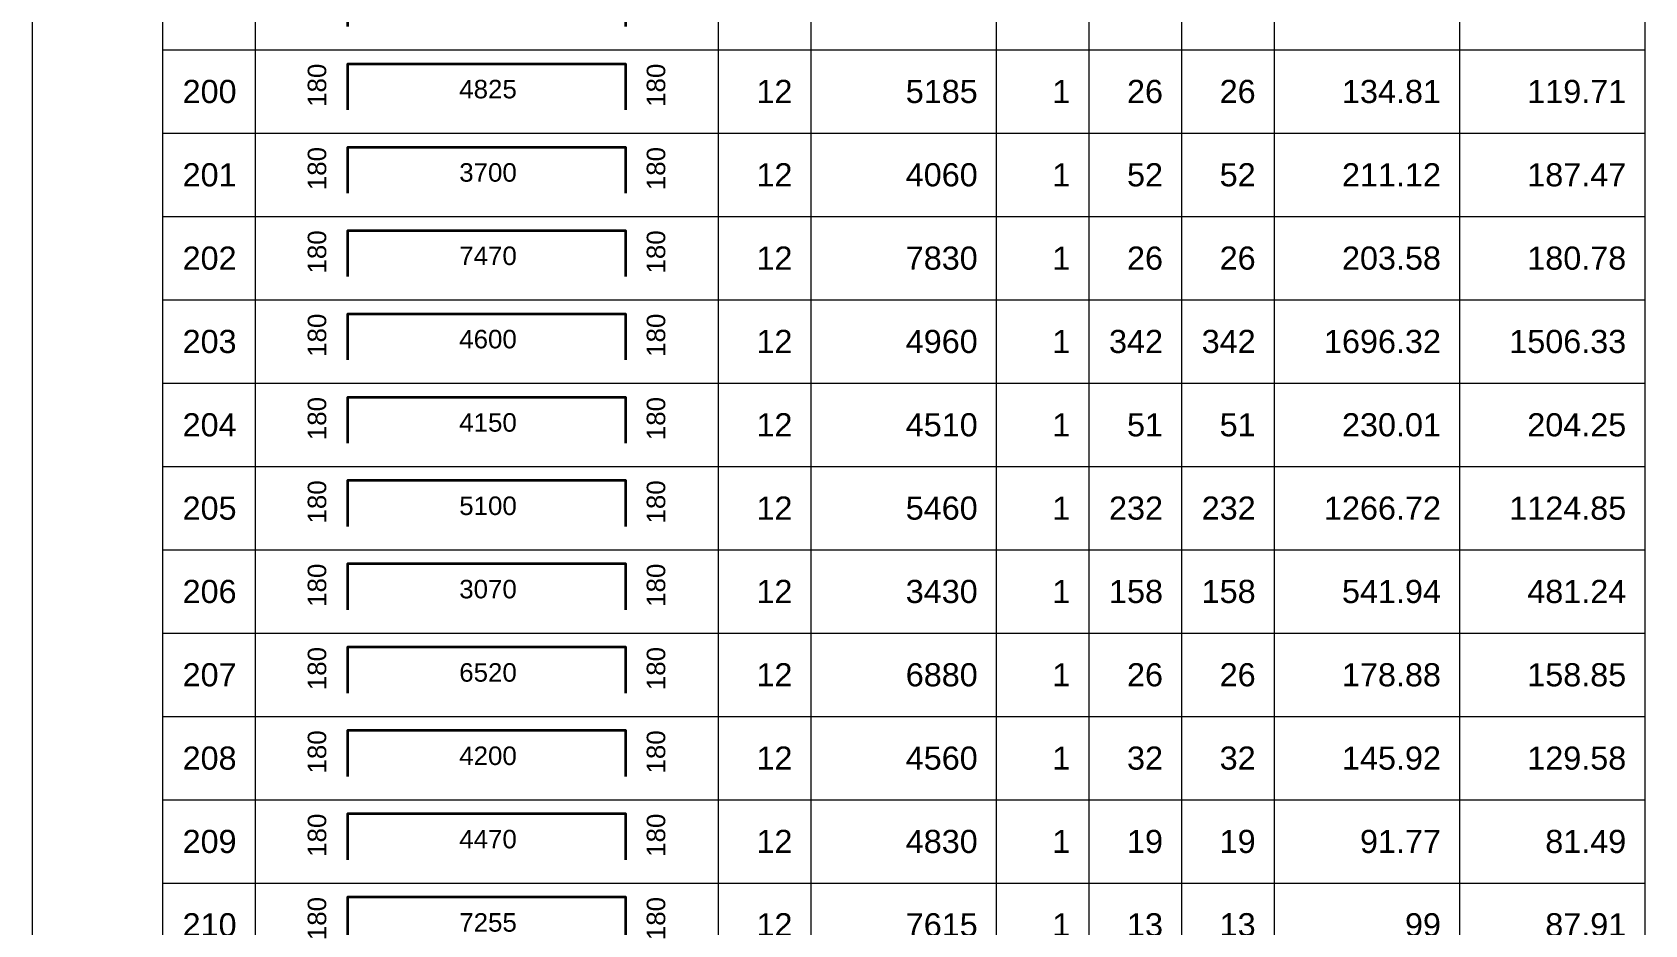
# Model space of a CAD drawing. Header units: millimetres. Extents: x -247377 to 927516, y -864259 to 155594.
# Drawn here: x 636100 to 653505, y -750409 to -740769 of the extents above; entities that cross this region are included whole.
import ezdxf
from ezdxf.enums import TextEntityAlignment as Align

# ---------------------------------------------------------------- set-up
doc = ezdxf.new("R2010")
doc.units = ezdxf.units.MM
doc.header["$MEASUREMENT"] = 0
for name, color, linetype, lineweight in [('NDC_FRAME', 7, 'Continuous', 20), ('NDC_S_REBAR', 4, 'Continuous', 35), ('NDC_S_VN TEXT', 7, 'Continuous', 20), ('NDC_Table', 3, 'Continuous', 20)]:
    doc.layers.add(name, color=color, linetype=linetype, lineweight=lineweight)
doc.styles.add('ARIAL', font='arial.ttf', dxfattribs={"width": 0.8})

# ---------------------------------------------------------------- blocks, each defined once
blk = doc.blocks.new('dang04')
at = {"layer": 'NDC_S_REBAR'}
blk.add_lwpolyline([(3405, -650), (3405, -150), (6405, -150), (6405, -650)], dxfattribs=at)
at = {"layer": 'NDC_Table'}
for p, q in [((0, 0), (0, -900)), ((1405, 0), (1405, -900)), ((2405, 0), (2405, -900)), ((7405, 0), (7405, -900)), ((8405, 0), (8405, -900)), ((10405, 0), (10405, -900)), ((11405, 0), (11405, -900)), ((12405, 0), (12405, -900)), ((13405, 0), (13405, -900)), ((15405, 0), (15405, -900)), ((17405, 0), (17405, -900)), ((1405, -900), (17405, -900))]:
    blk.add_line(p, q, dxfattribs=at)
at = {"layer": 'NDC_S_VN TEXT', "style": 'ARIAL'}
for p in [(3073, -150), (6733, -150)]:
    blk.add_attdef('D03', text='', height=200, rotation=90, dxfattribs=at).set_placement(p, align=Align.MIDDLE_RIGHT)
for p in [(2205, -450), (8205, -450), (10205, -450), (11205, -450), (12205, -450), (13205, -450), (15205, -450), (17205, -450)]:
    blk.add_attdef('D03', text='', height=250, dxfattribs=at).set_placement(p, align=Align.MIDDLE_RIGHT)
blk.add_attdef('D03', text='', height=200, dxfattribs=at).set_placement((4920, -425), align=Align.MIDDLE_CENTER)

msp = doc.modelspace()

# ---------------------------------------------------------------- block references
at = {"layer": 'NDC_FRAME'}
ref = msp.add_blockref('dang04', (636100.2, -740059.1), dxfattribs=at)
ref.add_attrib('D03', '199', dxfattribs={"layer": 'NDC_S_VN TEXT', "height": 250, "style": 'ARIAL'}).set_placement((638305.5, -740509.1), align=Align.MIDDLE_RIGHT)
ref.add_attrib('D03', '180', dxfattribs={"layer": 'NDC_S_VN TEXT', "height": 200, "rotation": 90, "style": 'ARIAL'}).set_placement((639173.5, -740209.1), align=Align.MIDDLE_RIGHT)
ref.add_attrib('D03', '3020', dxfattribs={"layer": 'NDC_S_VN TEXT', "height": 200, "style": 'ARIAL'}).set_placement((641019.8, -740483.8), align=Align.MIDDLE_CENTER)
ref.add_attrib('D03', '180', dxfattribs={"layer": 'NDC_S_VN TEXT', "height": 200, "rotation": 90, "style": 'ARIAL'}).set_placement((642832.7, -740209.1), align=Align.MIDDLE_RIGHT)
ref.add_attrib('D03', '12', dxfattribs={"layer": 'NDC_S_VN TEXT', "height": 250, "style": 'ARIAL'}).set_placement((644305.5, -740509.1), align=Align.MIDDLE_RIGHT)
ref.add_attrib('D03', '3380', dxfattribs={"layer": 'NDC_S_VN TEXT', "height": 250, "style": 'ARIAL'}).set_placement((646305.5, -740509.1), align=Align.MIDDLE_RIGHT)
ref.add_attrib('D03', '1', dxfattribs={"layer": 'NDC_S_VN TEXT', "height": 250, "style": 'ARIAL'}).set_placement((647305.5, -740509.1), align=Align.MIDDLE_RIGHT)
ref.add_attrib('D03', '14', dxfattribs={"layer": 'NDC_S_VN TEXT', "height": 250, "style": 'ARIAL'}).set_placement((648305.5, -740509.1), align=Align.MIDDLE_RIGHT)
ref.add_attrib('D03', '14', dxfattribs={"layer": 'NDC_S_VN TEXT', "height": 250, "style": 'ARIAL'}).set_placement((649305.5, -740508.8), align=Align.MIDDLE_RIGHT)
ref.add_attrib('D03', '47.32', dxfattribs={"layer": 'NDC_S_VN TEXT', "height": 250, "style": 'ARIAL'}).set_placement((651305.5, -740509.1), align=Align.MIDDLE_RIGHT)
ref.add_attrib('D03', '42.02', dxfattribs={"layer": 'NDC_S_VN TEXT', "height": 250, "style": 'ARIAL'}).set_placement((653305.5, -740509.1), align=Align.MIDDLE_RIGHT)
ref = msp.add_blockref('dang04', (636100.2, -740959.1), dxfattribs=at)
ref.add_attrib('D03', '200', dxfattribs={"layer": 'NDC_S_VN TEXT', "height": 250, "style": 'ARIAL'}).set_placement((638305.5, -741409.1), align=Align.MIDDLE_RIGHT)
ref.add_attrib('D03', '180', dxfattribs={"layer": 'NDC_S_VN TEXT', "height": 200, "rotation": 90, "style": 'ARIAL'}).set_placement((639173.5, -741109.1), align=Align.MIDDLE_RIGHT)
ref.add_attrib('D03', '4825', dxfattribs={"layer": 'NDC_S_VN TEXT', "height": 200, "style": 'ARIAL'}).set_placement((641019.8, -741383.8), align=Align.MIDDLE_CENTER)
ref.add_attrib('D03', '180', dxfattribs={"layer": 'NDC_S_VN TEXT', "height": 200, "rotation": 90, "style": 'ARIAL'}).set_placement((642832.7, -741109.1), align=Align.MIDDLE_RIGHT)
ref.add_attrib('D03', '12', dxfattribs={"layer": 'NDC_S_VN TEXT', "height": 250, "style": 'ARIAL'}).set_placement((644305.5, -741409.1), align=Align.MIDDLE_RIGHT)
ref.add_attrib('D03', '5185', dxfattribs={"layer": 'NDC_S_VN TEXT', "height": 250, "style": 'ARIAL'}).set_placement((646305.5, -741409.1), align=Align.MIDDLE_RIGHT)
ref.add_attrib('D03', '1', dxfattribs={"layer": 'NDC_S_VN TEXT', "height": 250, "style": 'ARIAL'}).set_placement((647305.5, -741409.1), align=Align.MIDDLE_RIGHT)
ref.add_attrib('D03', '26', dxfattribs={"layer": 'NDC_S_VN TEXT', "height": 250, "style": 'ARIAL'}).set_placement((648305.5, -741409.1), align=Align.MIDDLE_RIGHT)
ref.add_attrib('D03', '26', dxfattribs={"layer": 'NDC_S_VN TEXT', "height": 250, "style": 'ARIAL'}).set_placement((649305.5, -741408.8), align=Align.MIDDLE_RIGHT)
ref.add_attrib('D03', '134.81', dxfattribs={"layer": 'NDC_S_VN TEXT', "height": 250, "style": 'ARIAL'}).set_placement((651305.5, -741409.1), align=Align.MIDDLE_RIGHT)
ref.add_attrib('D03', '119.71', dxfattribs={"layer": 'NDC_S_VN TEXT', "height": 250, "style": 'ARIAL'}).set_placement((653305.5, -741409.1), align=Align.MIDDLE_RIGHT)
ref = msp.add_blockref('dang04', (636100.2, -741859.1), dxfattribs=at)
ref.add_attrib('D03', '201', dxfattribs={"layer": 'NDC_S_VN TEXT', "height": 250, "style": 'ARIAL'}).set_placement((638305.5, -742309.1), align=Align.MIDDLE_RIGHT)
ref.add_attrib('D03', '180', dxfattribs={"layer": 'NDC_S_VN TEXT', "height": 200, "rotation": 90, "style": 'ARIAL'}).set_placement((639173.5, -742009.1), align=Align.MIDDLE_RIGHT)
ref.add_attrib('D03', '3700', dxfattribs={"layer": 'NDC_S_VN TEXT', "height": 200, "style": 'ARIAL'}).set_placement((641019.8, -742283.8), align=Align.MIDDLE_CENTER)
ref.add_attrib('D03', '180', dxfattribs={"layer": 'NDC_S_VN TEXT', "height": 200, "rotation": 90, "style": 'ARIAL'}).set_placement((642832.7, -742009.1), align=Align.MIDDLE_RIGHT)
ref.add_attrib('D03', '12', dxfattribs={"layer": 'NDC_S_VN TEXT', "height": 250, "style": 'ARIAL'}).set_placement((644305.5, -742309.1), align=Align.MIDDLE_RIGHT)
ref.add_attrib('D03', '4060', dxfattribs={"layer": 'NDC_S_VN TEXT', "height": 250, "style": 'ARIAL'}).set_placement((646305.5, -742309.1), align=Align.MIDDLE_RIGHT)
ref.add_attrib('D03', '1', dxfattribs={"layer": 'NDC_S_VN TEXT', "height": 250, "style": 'ARIAL'}).set_placement((647305.5, -742309.1), align=Align.MIDDLE_RIGHT)
ref.add_attrib('D03', '52', dxfattribs={"layer": 'NDC_S_VN TEXT', "height": 250, "style": 'ARIAL'}).set_placement((648305.5, -742309.1), align=Align.MIDDLE_RIGHT)
ref.add_attrib('D03', '52', dxfattribs={"layer": 'NDC_S_VN TEXT', "height": 250, "style": 'ARIAL'}).set_placement((649305.5, -742308.8), align=Align.MIDDLE_RIGHT)
ref.add_attrib('D03', '211.12', dxfattribs={"layer": 'NDC_S_VN TEXT', "height": 250, "style": 'ARIAL'}).set_placement((651305.5, -742309.1), align=Align.MIDDLE_RIGHT)
ref.add_attrib('D03', '187.47', dxfattribs={"layer": 'NDC_S_VN TEXT', "height": 250, "style": 'ARIAL'}).set_placement((653305.5, -742309.1), align=Align.MIDDLE_RIGHT)
ref = msp.add_blockref('dang04', (636100.2, -742759.1), dxfattribs=at)
ref.add_attrib('D03', '202', dxfattribs={"layer": 'NDC_S_VN TEXT', "height": 250, "style": 'ARIAL'}).set_placement((638305.5, -743209.1), align=Align.MIDDLE_RIGHT)
ref.add_attrib('D03', '180', dxfattribs={"layer": 'NDC_S_VN TEXT', "height": 200, "rotation": 90, "style": 'ARIAL'}).set_placement((639173.5, -742909.1), align=Align.MIDDLE_RIGHT)
ref.add_attrib('D03', '7470', dxfattribs={"layer": 'NDC_S_VN TEXT', "height": 200, "style": 'ARIAL'}).set_placement((641019.8, -743183.8), align=Align.MIDDLE_CENTER)
ref.add_attrib('D03', '180', dxfattribs={"layer": 'NDC_S_VN TEXT', "height": 200, "rotation": 90, "style": 'ARIAL'}).set_placement((642832.7, -742909.1), align=Align.MIDDLE_RIGHT)
ref.add_attrib('D03', '12', dxfattribs={"layer": 'NDC_S_VN TEXT', "height": 250, "style": 'ARIAL'}).set_placement((644305.5, -743209.1), align=Align.MIDDLE_RIGHT)
ref.add_attrib('D03', '7830', dxfattribs={"layer": 'NDC_S_VN TEXT', "height": 250, "style": 'ARIAL'}).set_placement((646305.5, -743209.1), align=Align.MIDDLE_RIGHT)
ref.add_attrib('D03', '1', dxfattribs={"layer": 'NDC_S_VN TEXT', "height": 250, "style": 'ARIAL'}).set_placement((647305.5, -743209.1), align=Align.MIDDLE_RIGHT)
ref.add_attrib('D03', '26', dxfattribs={"layer": 'NDC_S_VN TEXT', "height": 250, "style": 'ARIAL'}).set_placement((648305.5, -743209.1), align=Align.MIDDLE_RIGHT)
ref.add_attrib('D03', '26', dxfattribs={"layer": 'NDC_S_VN TEXT', "height": 250, "style": 'ARIAL'}).set_placement((649305.5, -743208.8), align=Align.MIDDLE_RIGHT)
ref.add_attrib('D03', '203.58', dxfattribs={"layer": 'NDC_S_VN TEXT', "height": 250, "style": 'ARIAL'}).set_placement((651305.5, -743209.1), align=Align.MIDDLE_RIGHT)
ref.add_attrib('D03', '180.78', dxfattribs={"layer": 'NDC_S_VN TEXT', "height": 250, "style": 'ARIAL'}).set_placement((653305.5, -743209.1), align=Align.MIDDLE_RIGHT)
ref = msp.add_blockref('dang04', (636100.2, -743659.1), dxfattribs=at)
ref.add_attrib('D03', '203', dxfattribs={"layer": 'NDC_S_VN TEXT', "height": 250, "style": 'ARIAL'}).set_placement((638305.5, -744109.1), align=Align.MIDDLE_RIGHT)
ref.add_attrib('D03', '180', dxfattribs={"layer": 'NDC_S_VN TEXT', "height": 200, "rotation": 90, "style": 'ARIAL'}).set_placement((639173.5, -743809.1), align=Align.MIDDLE_RIGHT)
ref.add_attrib('D03', '4600', dxfattribs={"layer": 'NDC_S_VN TEXT', "height": 200, "style": 'ARIAL'}).set_placement((641019.8, -744083.8), align=Align.MIDDLE_CENTER)
ref.add_attrib('D03', '180', dxfattribs={"layer": 'NDC_S_VN TEXT', "height": 200, "rotation": 90, "style": 'ARIAL'}).set_placement((642832.7, -743809.1), align=Align.MIDDLE_RIGHT)
ref.add_attrib('D03', '12', dxfattribs={"layer": 'NDC_S_VN TEXT', "height": 250, "style": 'ARIAL'}).set_placement((644305.5, -744109.1), align=Align.MIDDLE_RIGHT)
ref.add_attrib('D03', '4960', dxfattribs={"layer": 'NDC_S_VN TEXT', "height": 250, "style": 'ARIAL'}).set_placement((646305.5, -744109.1), align=Align.MIDDLE_RIGHT)
ref.add_attrib('D03', '1', dxfattribs={"layer": 'NDC_S_VN TEXT', "height": 250, "style": 'ARIAL'}).set_placement((647305.5, -744109.1), align=Align.MIDDLE_RIGHT)
ref.add_attrib('D03', '342', dxfattribs={"layer": 'NDC_S_VN TEXT', "height": 250, "style": 'ARIAL'}).set_placement((648305.5, -744109.1), align=Align.MIDDLE_RIGHT)
ref.add_attrib('D03', '342', dxfattribs={"layer": 'NDC_S_VN TEXT', "height": 250, "style": 'ARIAL'}).set_placement((649305.5, -744108.8), align=Align.MIDDLE_RIGHT)
ref.add_attrib('D03', '1696.32', dxfattribs={"layer": 'NDC_S_VN TEXT', "height": 250, "style": 'ARIAL'}).set_placement((651305.5, -744109.1), align=Align.MIDDLE_RIGHT)
ref.add_attrib('D03', '1506.33', dxfattribs={"layer": 'NDC_S_VN TEXT', "height": 250, "style": 'ARIAL'}).set_placement((653305.5, -744109.1), align=Align.MIDDLE_RIGHT)
ref = msp.add_blockref('dang04', (636100.2, -744559.1), dxfattribs=at)
ref.add_attrib('D03', '204', dxfattribs={"layer": 'NDC_S_VN TEXT', "height": 250, "style": 'ARIAL'}).set_placement((638305.5, -745009.1), align=Align.MIDDLE_RIGHT)
ref.add_attrib('D03', '180', dxfattribs={"layer": 'NDC_S_VN TEXT', "height": 200, "rotation": 90, "style": 'ARIAL'}).set_placement((639173.5, -744709.1), align=Align.MIDDLE_RIGHT)
ref.add_attrib('D03', '4150', dxfattribs={"layer": 'NDC_S_VN TEXT', "height": 200, "style": 'ARIAL'}).set_placement((641019.8, -744983.8), align=Align.MIDDLE_CENTER)
ref.add_attrib('D03', '180', dxfattribs={"layer": 'NDC_S_VN TEXT', "height": 200, "rotation": 90, "style": 'ARIAL'}).set_placement((642832.7, -744709.1), align=Align.MIDDLE_RIGHT)
ref.add_attrib('D03', '12', dxfattribs={"layer": 'NDC_S_VN TEXT', "height": 250, "style": 'ARIAL'}).set_placement((644305.5, -745009.1), align=Align.MIDDLE_RIGHT)
ref.add_attrib('D03', '4510', dxfattribs={"layer": 'NDC_S_VN TEXT', "height": 250, "style": 'ARIAL'}).set_placement((646305.5, -745009.1), align=Align.MIDDLE_RIGHT)
ref.add_attrib('D03', '1', dxfattribs={"layer": 'NDC_S_VN TEXT', "height": 250, "style": 'ARIAL'}).set_placement((647305.5, -745009.1), align=Align.MIDDLE_RIGHT)
ref.add_attrib('D03', '51', dxfattribs={"layer": 'NDC_S_VN TEXT', "height": 250, "style": 'ARIAL'}).set_placement((648305.5, -745009.1), align=Align.MIDDLE_RIGHT)
ref.add_attrib('D03', '51', dxfattribs={"layer": 'NDC_S_VN TEXT', "height": 250, "style": 'ARIAL'}).set_placement((649305.5, -745008.8), align=Align.MIDDLE_RIGHT)
ref.add_attrib('D03', '230.01', dxfattribs={"layer": 'NDC_S_VN TEXT', "height": 250, "style": 'ARIAL'}).set_placement((651305.5, -745009.1), align=Align.MIDDLE_RIGHT)
ref.add_attrib('D03', '204.25', dxfattribs={"layer": 'NDC_S_VN TEXT', "height": 250, "style": 'ARIAL'}).set_placement((653305.5, -745009.1), align=Align.MIDDLE_RIGHT)
ref = msp.add_blockref('dang04', (636100.2, -745459.1), dxfattribs=at)
ref.add_attrib('D03', '205', dxfattribs={"layer": 'NDC_S_VN TEXT', "height": 250, "style": 'ARIAL'}).set_placement((638305.5, -745909.1), align=Align.MIDDLE_RIGHT)
ref.add_attrib('D03', '180', dxfattribs={"layer": 'NDC_S_VN TEXT', "height": 200, "rotation": 90, "style": 'ARIAL'}).set_placement((639173.5, -745609.1), align=Align.MIDDLE_RIGHT)
ref.add_attrib('D03', '5100', dxfattribs={"layer": 'NDC_S_VN TEXT', "height": 200, "style": 'ARIAL'}).set_placement((641019.8, -745883.8), align=Align.MIDDLE_CENTER)
ref.add_attrib('D03', '180', dxfattribs={"layer": 'NDC_S_VN TEXT', "height": 200, "rotation": 90, "style": 'ARIAL'}).set_placement((642832.7, -745609.1), align=Align.MIDDLE_RIGHT)
ref.add_attrib('D03', '12', dxfattribs={"layer": 'NDC_S_VN TEXT', "height": 250, "style": 'ARIAL'}).set_placement((644305.5, -745909.1), align=Align.MIDDLE_RIGHT)
ref.add_attrib('D03', '5460', dxfattribs={"layer": 'NDC_S_VN TEXT', "height": 250, "style": 'ARIAL'}).set_placement((646305.5, -745909.1), align=Align.MIDDLE_RIGHT)
ref.add_attrib('D03', '1', dxfattribs={"layer": 'NDC_S_VN TEXT', "height": 250, "style": 'ARIAL'}).set_placement((647305.5, -745909.1), align=Align.MIDDLE_RIGHT)
ref.add_attrib('D03', '232', dxfattribs={"layer": 'NDC_S_VN TEXT', "height": 250, "style": 'ARIAL'}).set_placement((648305.5, -745909.1), align=Align.MIDDLE_RIGHT)
ref.add_attrib('D03', '232', dxfattribs={"layer": 'NDC_S_VN TEXT', "height": 250, "style": 'ARIAL'}).set_placement((649305.5, -745908.8), align=Align.MIDDLE_RIGHT)
ref.add_attrib('D03', '1266.72', dxfattribs={"layer": 'NDC_S_VN TEXT', "height": 250, "style": 'ARIAL'}).set_placement((651305.5, -745909.1), align=Align.MIDDLE_RIGHT)
ref.add_attrib('D03', '1124.85', dxfattribs={"layer": 'NDC_S_VN TEXT', "height": 250, "style": 'ARIAL'}).set_placement((653305.5, -745909.1), align=Align.MIDDLE_RIGHT)
ref = msp.add_blockref('dang04', (636100.2, -746359.1), dxfattribs=at)
ref.add_attrib('D03', '206', dxfattribs={"layer": 'NDC_S_VN TEXT', "height": 250, "style": 'ARIAL'}).set_placement((638305.5, -746809.1), align=Align.MIDDLE_RIGHT)
ref.add_attrib('D03', '180', dxfattribs={"layer": 'NDC_S_VN TEXT', "height": 200, "rotation": 90, "style": 'ARIAL'}).set_placement((639173.5, -746509.1), align=Align.MIDDLE_RIGHT)
ref.add_attrib('D03', '3070', dxfattribs={"layer": 'NDC_S_VN TEXT', "height": 200, "style": 'ARIAL'}).set_placement((641019.8, -746783.8), align=Align.MIDDLE_CENTER)
ref.add_attrib('D03', '180', dxfattribs={"layer": 'NDC_S_VN TEXT', "height": 200, "rotation": 90, "style": 'ARIAL'}).set_placement((642832.7, -746509.1), align=Align.MIDDLE_RIGHT)
ref.add_attrib('D03', '12', dxfattribs={"layer": 'NDC_S_VN TEXT', "height": 250, "style": 'ARIAL'}).set_placement((644305.5, -746809.1), align=Align.MIDDLE_RIGHT)
ref.add_attrib('D03', '3430', dxfattribs={"layer": 'NDC_S_VN TEXT', "height": 250, "style": 'ARIAL'}).set_placement((646305.5, -746809.1), align=Align.MIDDLE_RIGHT)
ref.add_attrib('D03', '1', dxfattribs={"layer": 'NDC_S_VN TEXT', "height": 250, "style": 'ARIAL'}).set_placement((647305.5, -746809.1), align=Align.MIDDLE_RIGHT)
ref.add_attrib('D03', '158', dxfattribs={"layer": 'NDC_S_VN TEXT', "height": 250, "style": 'ARIAL'}).set_placement((648305.5, -746809.1), align=Align.MIDDLE_RIGHT)
ref.add_attrib('D03', '158', dxfattribs={"layer": 'NDC_S_VN TEXT', "height": 250, "style": 'ARIAL'}).set_placement((649305.5, -746808.8), align=Align.MIDDLE_RIGHT)
ref.add_attrib('D03', '541.94', dxfattribs={"layer": 'NDC_S_VN TEXT', "height": 250, "style": 'ARIAL'}).set_placement((651305.5, -746809.1), align=Align.MIDDLE_RIGHT)
ref.add_attrib('D03', '481.24', dxfattribs={"layer": 'NDC_S_VN TEXT', "height": 250, "style": 'ARIAL'}).set_placement((653305.5, -746809.1), align=Align.MIDDLE_RIGHT)
ref = msp.add_blockref('dang04', (636100.2, -747259.1), dxfattribs=at)
ref.add_attrib('D03', '207', dxfattribs={"layer": 'NDC_S_VN TEXT', "height": 250, "style": 'ARIAL'}).set_placement((638305.5, -747709.1), align=Align.MIDDLE_RIGHT)
ref.add_attrib('D03', '180', dxfattribs={"layer": 'NDC_S_VN TEXT', "height": 200, "rotation": 90, "style": 'ARIAL'}).set_placement((639173.5, -747409.1), align=Align.MIDDLE_RIGHT)
ref.add_attrib('D03', '6520', dxfattribs={"layer": 'NDC_S_VN TEXT', "height": 200, "style": 'ARIAL'}).set_placement((641019.8, -747683.8), align=Align.MIDDLE_CENTER)
ref.add_attrib('D03', '180', dxfattribs={"layer": 'NDC_S_VN TEXT', "height": 200, "rotation": 90, "style": 'ARIAL'}).set_placement((642832.7, -747409.1), align=Align.MIDDLE_RIGHT)
ref.add_attrib('D03', '12', dxfattribs={"layer": 'NDC_S_VN TEXT', "height": 250, "style": 'ARIAL'}).set_placement((644305.5, -747709.1), align=Align.MIDDLE_RIGHT)
ref.add_attrib('D03', '6880', dxfattribs={"layer": 'NDC_S_VN TEXT', "height": 250, "style": 'ARIAL'}).set_placement((646305.5, -747709.1), align=Align.MIDDLE_RIGHT)
ref.add_attrib('D03', '1', dxfattribs={"layer": 'NDC_S_VN TEXT', "height": 250, "style": 'ARIAL'}).set_placement((647305.5, -747709.1), align=Align.MIDDLE_RIGHT)
ref.add_attrib('D03', '26', dxfattribs={"layer": 'NDC_S_VN TEXT', "height": 250, "style": 'ARIAL'}).set_placement((648305.5, -747709.1), align=Align.MIDDLE_RIGHT)
ref.add_attrib('D03', '26', dxfattribs={"layer": 'NDC_S_VN TEXT', "height": 250, "style": 'ARIAL'}).set_placement((649305.5, -747708.8), align=Align.MIDDLE_RIGHT)
ref.add_attrib('D03', '178.88', dxfattribs={"layer": 'NDC_S_VN TEXT', "height": 250, "style": 'ARIAL'}).set_placement((651305.5, -747709.1), align=Align.MIDDLE_RIGHT)
ref.add_attrib('D03', '158.85', dxfattribs={"layer": 'NDC_S_VN TEXT', "height": 250, "style": 'ARIAL'}).set_placement((653305.5, -747709.1), align=Align.MIDDLE_RIGHT)
ref = msp.add_blockref('dang04', (636100.2, -748159.1), dxfattribs=at)
ref.add_attrib('D03', '208', dxfattribs={"layer": 'NDC_S_VN TEXT', "height": 250, "style": 'ARIAL'}).set_placement((638305.5, -748609.1), align=Align.MIDDLE_RIGHT)
ref.add_attrib('D03', '180', dxfattribs={"layer": 'NDC_S_VN TEXT', "height": 200, "rotation": 90, "style": 'ARIAL'}).set_placement((639173.5, -748309.1), align=Align.MIDDLE_RIGHT)
ref.add_attrib('D03', '4200', dxfattribs={"layer": 'NDC_S_VN TEXT', "height": 200, "style": 'ARIAL'}).set_placement((641019.8, -748583.8), align=Align.MIDDLE_CENTER)
ref.add_attrib('D03', '180', dxfattribs={"layer": 'NDC_S_VN TEXT', "height": 200, "rotation": 90, "style": 'ARIAL'}).set_placement((642832.7, -748309.1), align=Align.MIDDLE_RIGHT)
ref.add_attrib('D03', '12', dxfattribs={"layer": 'NDC_S_VN TEXT', "height": 250, "style": 'ARIAL'}).set_placement((644305.5, -748609.1), align=Align.MIDDLE_RIGHT)
ref.add_attrib('D03', '4560', dxfattribs={"layer": 'NDC_S_VN TEXT', "height": 250, "style": 'ARIAL'}).set_placement((646305.5, -748609.1), align=Align.MIDDLE_RIGHT)
ref.add_attrib('D03', '1', dxfattribs={"layer": 'NDC_S_VN TEXT', "height": 250, "style": 'ARIAL'}).set_placement((647305.5, -748609.1), align=Align.MIDDLE_RIGHT)
ref.add_attrib('D03', '32', dxfattribs={"layer": 'NDC_S_VN TEXT', "height": 250, "style": 'ARIAL'}).set_placement((648305.5, -748609.1), align=Align.MIDDLE_RIGHT)
ref.add_attrib('D03', '32', dxfattribs={"layer": 'NDC_S_VN TEXT', "height": 250, "style": 'ARIAL'}).set_placement((649305.5, -748608.8), align=Align.MIDDLE_RIGHT)
ref.add_attrib('D03', '145.92', dxfattribs={"layer": 'NDC_S_VN TEXT', "height": 250, "style": 'ARIAL'}).set_placement((651305.5, -748609.1), align=Align.MIDDLE_RIGHT)
ref.add_attrib('D03', '129.58', dxfattribs={"layer": 'NDC_S_VN TEXT', "height": 250, "style": 'ARIAL'}).set_placement((653305.5, -748609.1), align=Align.MIDDLE_RIGHT)
ref = msp.add_blockref('dang04', (636100.2, -749059.1), dxfattribs=at)
ref.add_attrib('D03', '209', dxfattribs={"layer": 'NDC_S_VN TEXT', "height": 250, "style": 'ARIAL'}).set_placement((638305.5, -749509.1), align=Align.MIDDLE_RIGHT)
ref.add_attrib('D03', '180', dxfattribs={"layer": 'NDC_S_VN TEXT', "height": 200, "rotation": 90, "style": 'ARIAL'}).set_placement((639173.5, -749209.1), align=Align.MIDDLE_RIGHT)
ref.add_attrib('D03', '4470', dxfattribs={"layer": 'NDC_S_VN TEXT', "height": 200, "style": 'ARIAL'}).set_placement((641019.8, -749483.8), align=Align.MIDDLE_CENTER)
ref.add_attrib('D03', '180', dxfattribs={"layer": 'NDC_S_VN TEXT', "height": 200, "rotation": 90, "style": 'ARIAL'}).set_placement((642832.7, -749209.1), align=Align.MIDDLE_RIGHT)
ref.add_attrib('D03', '12', dxfattribs={"layer": 'NDC_S_VN TEXT', "height": 250, "style": 'ARIAL'}).set_placement((644305.5, -749509.1), align=Align.MIDDLE_RIGHT)
ref.add_attrib('D03', '4830', dxfattribs={"layer": 'NDC_S_VN TEXT', "height": 250, "style": 'ARIAL'}).set_placement((646305.5, -749509.1), align=Align.MIDDLE_RIGHT)
ref.add_attrib('D03', '1', dxfattribs={"layer": 'NDC_S_VN TEXT', "height": 250, "style": 'ARIAL'}).set_placement((647305.5, -749509.1), align=Align.MIDDLE_RIGHT)
ref.add_attrib('D03', '19', dxfattribs={"layer": 'NDC_S_VN TEXT', "height": 250, "style": 'ARIAL'}).set_placement((648305.5, -749509.1), align=Align.MIDDLE_RIGHT)
ref.add_attrib('D03', '19', dxfattribs={"layer": 'NDC_S_VN TEXT', "height": 250, "style": 'ARIAL'}).set_placement((649305.5, -749508.8), align=Align.MIDDLE_RIGHT)
ref.add_attrib('D03', '91.77', dxfattribs={"layer": 'NDC_S_VN TEXT', "height": 250, "style": 'ARIAL'}).set_placement((651305.5, -749509.1), align=Align.MIDDLE_RIGHT)
ref.add_attrib('D03', '81.49', dxfattribs={"layer": 'NDC_S_VN TEXT', "height": 250, "style": 'ARIAL'}).set_placement((653305.5, -749509.1), align=Align.MIDDLE_RIGHT)
ref = msp.add_blockref('dang04', (636100.2, -749959.1), dxfattribs=at)
ref.add_attrib('D03', '210', dxfattribs={"layer": 'NDC_S_VN TEXT', "height": 250, "style": 'ARIAL'}).set_placement((638305.5, -750409.1), align=Align.MIDDLE_RIGHT)
ref.add_attrib('D03', '180', dxfattribs={"layer": 'NDC_S_VN TEXT', "height": 200, "rotation": 90, "style": 'ARIAL'}).set_placement((639173.5, -750109.1), align=Align.MIDDLE_RIGHT)
ref.add_attrib('D03', '7255', dxfattribs={"layer": 'NDC_S_VN TEXT', "height": 200, "style": 'ARIAL'}).set_placement((641019.8, -750383.8), align=Align.MIDDLE_CENTER)
ref.add_attrib('D03', '180', dxfattribs={"layer": 'NDC_S_VN TEXT', "height": 200, "rotation": 90, "style": 'ARIAL'}).set_placement((642832.7, -750109.1), align=Align.MIDDLE_RIGHT)
ref.add_attrib('D03', '12', dxfattribs={"layer": 'NDC_S_VN TEXT', "height": 250, "style": 'ARIAL'}).set_placement((644305.5, -750409.1), align=Align.MIDDLE_RIGHT)
ref.add_attrib('D03', '7615', dxfattribs={"layer": 'NDC_S_VN TEXT', "height": 250, "style": 'ARIAL'}).set_placement((646305.5, -750409.1), align=Align.MIDDLE_RIGHT)
ref.add_attrib('D03', '1', dxfattribs={"layer": 'NDC_S_VN TEXT', "height": 250, "style": 'ARIAL'}).set_placement((647305.5, -750409.1), align=Align.MIDDLE_RIGHT)
ref.add_attrib('D03', '13', dxfattribs={"layer": 'NDC_S_VN TEXT', "height": 250, "style": 'ARIAL'}).set_placement((648305.5, -750409.1), align=Align.MIDDLE_RIGHT)
ref.add_attrib('D03', '13', dxfattribs={"layer": 'NDC_S_VN TEXT', "height": 250, "style": 'ARIAL'}).set_placement((649305.5, -750408.8), align=Align.MIDDLE_RIGHT)
ref.add_attrib('D03', '99', dxfattribs={"layer": 'NDC_S_VN TEXT', "height": 250, "style": 'ARIAL'}).set_placement((651305.5, -750409.1), align=Align.MIDDLE_RIGHT)
ref.add_attrib('D03', '87.91', dxfattribs={"layer": 'NDC_S_VN TEXT', "height": 250, "style": 'ARIAL'}).set_placement((653305.5, -750409.1), align=Align.MIDDLE_RIGHT)

doc.saveas('drawing.dxf')
